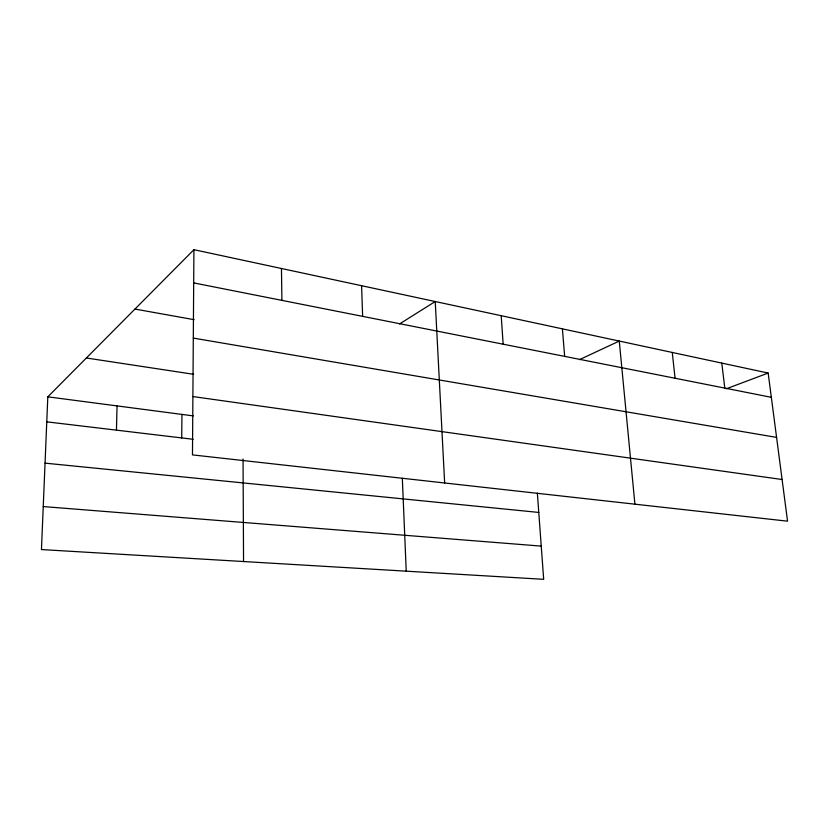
<?xml version="1.0" encoding="UTF-8"?>
<svg xmlns="http://www.w3.org/2000/svg" width="829" height="829" viewBox="0 0 829 829"><rect width="100%" height="100%" fill="white"/><g stroke="black" fill="none" stroke-linecap="round" stroke-linejoin="round"><path stroke-width="1.24" d="M193.924 249.684L192.473 454.893L787.55 521.182L768.162 373.06L193.924 249.684L47.813 396.832L41.45 549.565L543.679 579.316L537.358 493.12M181.717 437.93L181.945 414.417M116.454 430.147L117.055 405.909M399.568 323.942L435.235 301.528L444.655 482.986M579.481 359.651L619.263 341.071L634.91 504.177M726.297 388.791L768.162 373.06M43.243 506.56L541.244 546.114M45.046 463.142L538.777 512.436M46.766 421.837L193.209 439.297M47.813 396.832L193.364 415.909M192.888 396.552L782.099 479.514M86.382 357.993L193.613 374.293M193.302 338.097L776.586 437.401M134.961 309.062L194.173 319.693M193.685 282.896L771.333 397.319M721.79 363.092L724.795 388.107M672.267 352.46L675.065 378.252M562.394 328.844L564.663 356.377M501.213 315.704L503.151 344.201M402.324 478.323L406.231 571.171M361.589 285.704L362.636 316.357M281.456 268.492L281.912 300.367M243.052 459.059L243.55 561.534"/></g></svg>
